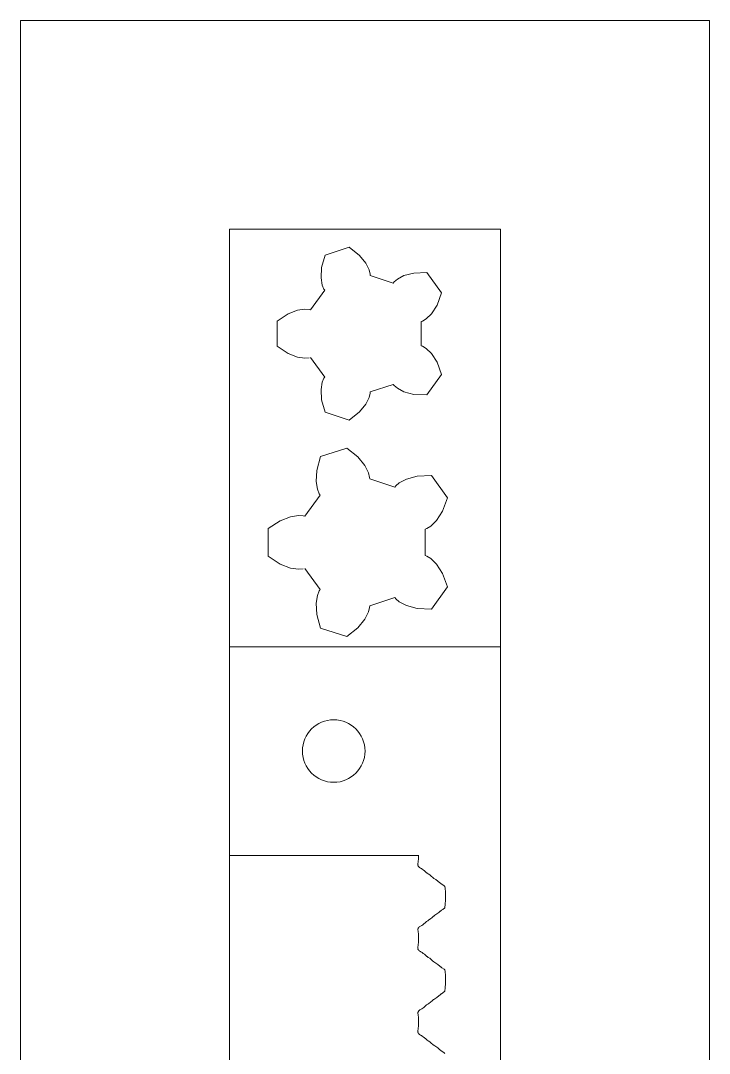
# Model space of a CAD drawing. Header units: millimetres. Extents: x -10 to 23, y -170 to 10.
# Drawn here: x -10 to 23, y -39.49 to 10 of the extents above; entities that cross this region are included whole.
import ezdxf

# ---------------------------------------------------------------- set-up
doc = ezdxf.new("R2010")
doc.units = ezdxf.units.MM
doc.layers.get('0').update_dxf_attribs({"linetype": 'CONTINUOUS', "lineweight": 0})

msp = doc.modelspace()

# ---------------------------------------------------------------- linework, layer by layer
for p, q in [((-10, -170), (-10, 10)), ((-10, 10), (23, 10)), ((23, 10), (23, -170)), ((13, 0), (0, 0)), ((0, 0), (0, -160)), ((13, -160), (13, 0)), ((5.737, -0.859), (4.593, -1.231)), ((6.231, -1.248), (5.737, -0.859)), ((5.737, -0.859), (5.737, -0.859)), ((4.593, -1.231), (4.422, -1.836)), ((6.54, -1.628), (6.231, -1.248)), ((4.422, -1.836), (4.396, -2.325)), ((6.695, -1.941), (6.54, -1.628)), ((6.745, -2.145), (6.695, -1.941)), ((4.396, -2.325), (4.454, -2.669)), ((6.748, -2.215), (6.745, -2.145)), ((7.846, -2.572), (6.748, -2.215)), ((8.05, -2.382), (7.89, -2.517)), ((8.359, -2.22), (8.05, -2.382)), ((8.832, -2.093), (8.359, -2.22)), ((9.461, -2.069), (8.832, -2.093)), ((10.168, -3.043), (9.461, -2.069)), ((4.572, -2.922), (3.893, -3.856)), ((4.454, -2.669), (4.533, -2.863)), ((4.533, -2.863), (4.572, -2.922)), ((7.89, -2.517), (7.846, -2.572)), ((9.951, -3.633), (10.168, -3.043)), ((3.271, -3.873), (2.814, -4.049)), ((3.617, -3.822), (3.271, -3.873)), ((3.826, -3.837), (3.617, -3.822)), ((3.893, -3.856), (3.826, -3.837)), ((9.684, -4.043), (9.951, -3.633)), ((2.814, -4.049), (2.292, -4.398)), ((2.292, -4.398), (2.292, -5.602)), ((9.191, -4.422), (9.256, -4.398)), ((9.191, -5.578), (9.191, -4.422)), ((9.256, -4.398), (9.435, -4.287)), ((9.435, -4.287), (9.684, -4.043)), ((2.292, -5.602), (2.814, -5.951)), ((9.256, -5.602), (9.191, -5.578)), ((9.435, -5.713), (9.256, -5.602)), ((9.684, -5.957), (9.435, -5.713)), ((2.814, -5.951), (3.271, -6.127)), ((3.271, -6.127), (3.617, -6.178)), ((3.617, -6.178), (3.826, -6.163)), ((3.893, -6.144), (4.572, -7.078)), ((9.951, -6.367), (9.684, -5.957)), ((10.168, -6.957), (9.951, -6.367)), ((4.454, -7.331), (4.396, -7.675)), ((4.533, -7.137), (4.454, -7.331)), ((4.572, -7.078), (4.533, -7.137)), ((9.461, -7.931), (10.168, -6.957)), ((4.396, -7.675), (4.422, -8.164)), ((6.695, -8.059), (6.745, -7.855)), ((6.745, -7.855), (6.748, -7.785)), ((6.748, -7.785), (7.846, -7.428)), ((7.846, -7.428), (7.89, -7.483)), ((7.89, -7.483), (8.05, -7.618)), ((8.05, -7.618), (8.359, -7.78)), ((8.359, -7.78), (8.832, -7.907)), ((8.832, -7.907), (9.461, -7.931)), ((4.422, -8.164), (4.593, -8.769)), ((6.231, -8.752), (6.54, -8.372)), ((6.54, -8.372), (6.695, -8.059)), ((4.593, -8.769), (4.593, -8.769)), ((4.593, -8.769), (5.737, -9.141)), ((5.737, -9.141), (6.231, -8.752)), ((5.622, -10.483), (4.374, -10.888)), ((6.162, -10.907), (5.622, -10.483)), ((5.622, -10.483), (5.622, -10.483)), ((4.374, -10.888), (4.187, -11.549)), ((6.498, -11.322), (6.162, -10.907)), ((6.667, -11.663), (6.498, -11.322)), ((4.187, -11.549), (4.159, -12.082)), ((6.722, -11.885), (6.667, -11.663)), ((8.999, -11.829), (8.483, -11.967)), ((9.684, -11.803), (8.999, -11.829)), ((10.456, -12.865), (9.684, -11.803)), ((4.159, -12.082), (4.223, -12.457)), ((6.725, -11.962), (6.722, -11.885)), ((7.923, -12.351), (6.725, -11.962)), ((7.971, -12.291), (7.923, -12.351)), ((8.145, -12.144), (7.971, -12.291)), ((8.483, -11.967), (8.145, -12.144)), ((4.351, -12.733), (3.611, -13.752)), ((4.223, -12.457), (4.309, -12.669)), ((4.309, -12.669), (4.351, -12.733)), ((10.219, -13.508), (10.456, -12.865)), ((2.932, -13.77), (2.434, -13.962)), ((3.309, -13.715), (2.932, -13.77)), ((3.537, -13.732), (3.309, -13.715)), ((3.611, -13.752), (3.537, -13.732)), ((9.928, -13.956), (10.219, -13.508)), ((2.434, -13.962), (1.864, -14.344)), ((1.864, -14.344), (1.864, -15.656)), ((9.39, -14.37), (9.462, -14.343)), ((9.462, -14.343), (9.656, -14.223)), ((9.656, -14.223), (9.928, -13.956)), ((9.39, -15.63), (9.39, -14.37)), ((1.864, -15.656), (2.434, -16.038)), ((9.462, -15.657), (9.39, -15.63)), ((9.656, -15.777), (9.462, -15.657)), ((9.928, -16.044), (9.656, -15.777)), ((2.434, -16.038), (2.932, -16.23)), ((2.932, -16.23), (3.309, -16.285)), ((3.309, -16.285), (3.537, -16.268)), ((3.611, -16.248), (4.351, -17.267)), ((10.219, -16.492), (9.928, -16.044)), ((10.456, -17.135), (10.219, -16.492)), ((4.351, -17.267), (4.309, -17.331)), ((9.684, -18.197), (10.456, -17.135)), ((4.223, -17.543), (4.159, -17.918)), ((4.309, -17.331), (4.223, -17.543)), ((6.725, -18.038), (7.923, -17.649)), ((7.923, -17.649), (7.971, -17.709)), ((7.971, -17.709), (8.145, -17.856)), ((4.159, -17.918), (4.187, -18.451)), ((6.667, -18.337), (6.722, -18.115)), ((6.722, -18.115), (6.725, -18.038)), ((8.145, -17.856), (8.483, -18.033)), ((8.483, -18.033), (8.999, -18.171)), ((8.999, -18.171), (9.684, -18.197)), ((4.187, -18.451), (4.374, -19.112)), ((6.162, -19.093), (6.498, -18.678)), ((6.498, -18.678), (6.667, -18.337)), ((4.374, -19.112), (4.374, -19.112)), ((4.374, -19.112), (5.622, -19.517)), ((5.622, -19.517), (6.162, -19.093)), ((0, -20), (13, -20)), ((9.076, -30), (0, -30)), ((9.055, -30.291), (9.067, -30.163)), ((9.067, -30.163), (9.071, -30.033)), ((9.071, -30.033), (9.071, -30)), ((9.032, -30.461), (9.036, -30.43)), ((9.04, -30.469), (9.032, -30.461)), ((9.035, -30.429), (9.038, -30.417)), ((9.036, -30.43), (9.035, -30.429)), ((9.037, -30.493), (9.04, -30.469)), ((9.054, -30.506), (9.037, -30.493)), ((9.038, -30.417), (9.055, -30.291)), ((9.053, -30.525), (9.054, -30.506)), ((9.078, -30.543), (9.053, -30.525)), ((9.078, -30.555), (9.078, -30.543)), ((9.112, -30.577), (9.078, -30.555)), ((9.113, -30.584), (9.112, -30.577)), ((9.157, -30.609), (9.113, -30.584)), ((9.157, -30.611), (9.157, -30.609)), ((9.175, -30.62), (9.157, -30.611)), ((9.203, -30.636), (9.175, -30.62)), ((9.242, -30.662), (9.203, -30.636)), ((9.29, -30.696), (9.242, -30.662)), ((9.346, -30.742), (9.29, -30.696)), ((9.409, -30.798), (9.346, -30.742)), ((9.443, -30.831), (9.409, -30.798)), ((9.454, -30.838), (9.443, -30.831)), ((9.458, -30.842), (9.454, -30.838)), ((9.475, -30.851), (9.458, -30.842)), ((9.533, -30.887), (9.475, -30.851)), ((9.601, -30.934), (9.533, -30.887)), ((9.676, -30.992), (9.601, -30.934)), ((9.758, -31.062), (9.676, -30.992)), ((9.788, -31.091), (9.758, -31.062)), ((9.806, -31.101), (9.788, -31.091)), ((9.894, -31.159), (9.806, -31.101)), ((9.989, -31.229), (9.894, -31.159)), ((10.09, -31.312), (9.989, -31.229)), ((10.115, -31.336), (10.09, -31.312)), ((10.133, -31.346), (10.115, -31.336)), ((10.146, -31.359), (10.133, -31.346)), ((10.182, -31.382), (10.146, -31.359)), ((10.184, -31.384), (10.182, -31.382)), ((10.287, -31.457), (10.184, -31.384)), ((10.325, -31.487), (10.287, -31.457)), ((10.336, -31.565), (10.325, -31.487)), ((10.353, -31.757), (10.336, -31.565)), ((10.346, -32.34), (10.358, -32.147)), ((10.36, -31.952), (10.353, -31.757)), ((10.358, -32.147), (10.36, -31.952)), ((10.111, -32.672), (10.13, -32.654)), ((10.13, -32.654), (10.157, -32.638)), ((10.157, -32.638), (10.164, -32.63)), ((10.164, -32.63), (10.228, -32.587)), ((10.228, -32.587), (10.326, -32.514)), ((10.326, -32.514), (10.346, -32.34)), ((9.449, -33.165), (9.503, -33.133)), ((9.503, -33.133), (9.566, -33.092)), ((9.566, -33.092), (9.637, -33.04)), ((9.637, -33.04), (9.716, -32.976)), ((9.716, -32.976), (9.786, -32.913)), ((9.786, -32.913), (9.789, -32.911)), ((9.789, -32.911), (9.793, -32.907)), ((9.793, -32.907), (9.849, -32.872)), ((9.849, -32.872), (9.94, -32.808)), ((9.94, -32.808), (10.038, -32.732)), ((10.038, -32.732), (10.103, -32.677)), ((10.103, -32.677), (10.111, -32.672)), ((9.032, -33.556), (9.036, -33.552)), ((9.047, -33.647), (9.032, -33.556)), ((9.033, -33.524), (9.045, -33.513)), ((9.036, -33.552), (9.033, -33.524)), ((9.044, -33.492), (9.064, -33.476)), ((9.045, -33.513), (9.044, -33.492)), ((9.062, -33.774), (9.047, -33.647)), ((9.064, -33.461), (9.094, -33.441)), ((9.064, -33.476), (9.064, -33.461)), ((9.094, -33.431), (9.133, -33.407)), ((9.094, -33.441), (9.094, -33.431)), ((9.133, -33.407), (9.134, -33.404)), ((9.134, -33.404), (9.188, -33.374)), ((9.188, -33.374), (9.221, -33.353)), ((9.221, -33.353), (9.265, -33.323)), ((9.265, -33.323), (9.317, -33.283)), ((9.317, -33.283), (9.377, -33.233)), ((9.377, -33.233), (9.449, -33.165)), ((9.07, -33.903), (9.062, -33.774)), ((9.067, -34.163), (9.071, -34.033)), ((9.071, -34.033), (9.07, -33.903)), ((9.032, -34.461), (9.036, -34.43)), ((9.04, -34.469), (9.032, -34.461)), ((9.035, -34.429), (9.038, -34.417)), ((9.036, -34.43), (9.035, -34.429)), ((9.037, -34.493), (9.04, -34.469)), ((9.054, -34.506), (9.037, -34.493)), ((9.038, -34.417), (9.055, -34.291)), ((9.053, -34.525), (9.054, -34.506)), ((9.078, -34.543), (9.053, -34.525)), ((9.055, -34.291), (9.067, -34.163)), ((9.078, -34.555), (9.078, -34.543)), ((9.112, -34.577), (9.078, -34.555)), ((9.113, -34.584), (9.112, -34.577)), ((9.157, -34.609), (9.113, -34.584)), ((9.157, -34.611), (9.157, -34.609)), ((9.175, -34.62), (9.157, -34.611)), ((9.203, -34.636), (9.175, -34.62)), ((9.242, -34.662), (9.203, -34.636)), ((9.29, -34.696), (9.242, -34.662)), ((9.346, -34.742), (9.29, -34.696)), ((9.409, -34.798), (9.346, -34.742)), ((9.443, -34.831), (9.409, -34.798)), ((9.454, -34.838), (9.443, -34.831)), ((9.458, -34.842), (9.454, -34.838)), ((9.475, -34.851), (9.458, -34.842)), ((9.533, -34.887), (9.475, -34.851)), ((9.601, -34.934), (9.533, -34.887)), ((9.676, -34.992), (9.601, -34.934)), ((9.758, -35.062), (9.676, -34.992)), ((9.788, -35.091), (9.758, -35.062)), ((9.806, -35.101), (9.788, -35.091)), ((9.894, -35.159), (9.806, -35.101)), ((9.989, -35.229), (9.894, -35.159)), ((10.09, -35.312), (9.989, -35.229)), ((10.115, -35.336), (10.09, -35.312)), ((10.133, -35.346), (10.115, -35.336)), ((10.146, -35.359), (10.133, -35.346)), ((10.182, -35.382), (10.146, -35.359)), ((10.184, -35.384), (10.182, -35.382)), ((10.287, -35.457), (10.184, -35.384)), ((10.325, -35.487), (10.287, -35.457)), ((10.336, -35.565), (10.325, -35.487)), ((10.353, -35.757), (10.336, -35.565)), ((10.36, -35.952), (10.353, -35.757)), ((10.358, -36.147), (10.36, -35.952)), ((10.164, -36.63), (10.228, -36.587)), ((10.228, -36.587), (10.326, -36.514)), ((10.326, -36.514), (10.346, -36.34)), ((10.346, -36.34), (10.358, -36.147)), ((9.503, -37.133), (9.566, -37.092)), ((9.566, -37.092), (9.637, -37.04)), ((9.637, -37.04), (9.716, -36.976)), ((9.716, -36.976), (9.786, -36.913)), ((9.786, -36.913), (9.789, -36.911)), ((9.789, -36.911), (9.793, -36.907)), ((9.793, -36.907), (9.849, -36.872)), ((9.849, -36.872), (9.94, -36.808)), ((9.94, -36.808), (10.038, -36.732)), ((10.038, -36.732), (10.103, -36.677)), ((10.103, -36.677), (10.111, -36.672)), ((10.111, -36.672), (10.13, -36.654)), ((10.13, -36.654), (10.157, -36.638)), ((10.157, -36.638), (10.164, -36.63)), ((9.032, -37.556), (9.036, -37.552)), ((9.047, -37.647), (9.032, -37.556)), ((9.033, -37.524), (9.045, -37.513)), ((9.036, -37.552), (9.033, -37.524)), ((9.044, -37.492), (9.064, -37.476)), ((9.045, -37.513), (9.044, -37.492)), ((9.064, -37.461), (9.094, -37.441)), ((9.064, -37.476), (9.064, -37.461)), ((9.094, -37.431), (9.133, -37.407)), ((9.094, -37.441), (9.094, -37.431)), ((9.133, -37.407), (9.134, -37.404)), ((9.134, -37.404), (9.188, -37.374)), ((9.188, -37.374), (9.221, -37.353)), ((9.221, -37.353), (9.265, -37.323)), ((9.265, -37.323), (9.317, -37.283)), ((9.317, -37.283), (9.377, -37.233)), ((9.377, -37.233), (9.449, -37.165)), ((9.449, -37.165), (9.503, -37.133)), ((9.062, -37.774), (9.047, -37.647)), ((9.07, -37.903), (9.062, -37.774)), ((9.067, -38.163), (9.071, -38.033)), ((9.071, -38.033), (9.07, -37.903)), ((9.032, -38.461), (9.036, -38.43)), ((9.04, -38.469), (9.032, -38.461)), ((9.035, -38.429), (9.038, -38.417)), ((9.036, -38.43), (9.035, -38.429)), ((9.037, -38.493), (9.04, -38.469)), ((9.054, -38.506), (9.037, -38.493)), ((9.038, -38.417), (9.055, -38.291)), ((9.053, -38.525), (9.054, -38.506)), ((9.078, -38.543), (9.053, -38.525)), ((9.055, -38.291), (9.067, -38.163)), ((9.078, -38.555), (9.078, -38.543)), ((9.112, -38.577), (9.078, -38.555)), ((9.113, -38.584), (9.112, -38.577)), ((9.157, -38.609), (9.113, -38.584)), ((9.157, -38.611), (9.157, -38.609)), ((9.175, -38.62), (9.157, -38.611)), ((9.203, -38.636), (9.175, -38.62)), ((9.242, -38.662), (9.203, -38.636)), ((9.29, -38.696), (9.242, -38.662)), ((9.346, -38.742), (9.29, -38.696)), ((9.409, -38.798), (9.346, -38.742)), ((9.443, -38.831), (9.409, -38.798)), ((9.454, -38.838), (9.443, -38.831)), ((9.458, -38.842), (9.454, -38.838)), ((9.475, -38.851), (9.458, -38.842)), ((9.533, -38.887), (9.475, -38.851)), ((9.601, -38.934), (9.533, -38.887)), ((9.676, -38.992), (9.601, -38.934)), ((9.758, -39.062), (9.676, -38.992)), ((9.788, -39.091), (9.758, -39.062)), ((9.806, -39.101), (9.788, -39.091)), ((9.894, -39.159), (9.806, -39.101)), ((9.989, -39.229), (9.894, -39.159)), ((10.09, -39.312), (9.989, -39.229)), ((10.115, -39.336), (10.09, -39.312)), ((10.133, -39.346), (10.115, -39.336)), ((10.146, -39.359), (10.133, -39.346)), ((10.182, -39.382), (10.146, -39.359)), ((10.184, -39.384), (10.182, -39.382)), ((10.287, -39.457), (10.184, -39.384)), ((10.325, -39.487), (10.287, -39.457))]:
    msp.add_line(p, q)
msp.add_circle((5, -25), 1.5)

doc.saveas('drawing.dxf')
